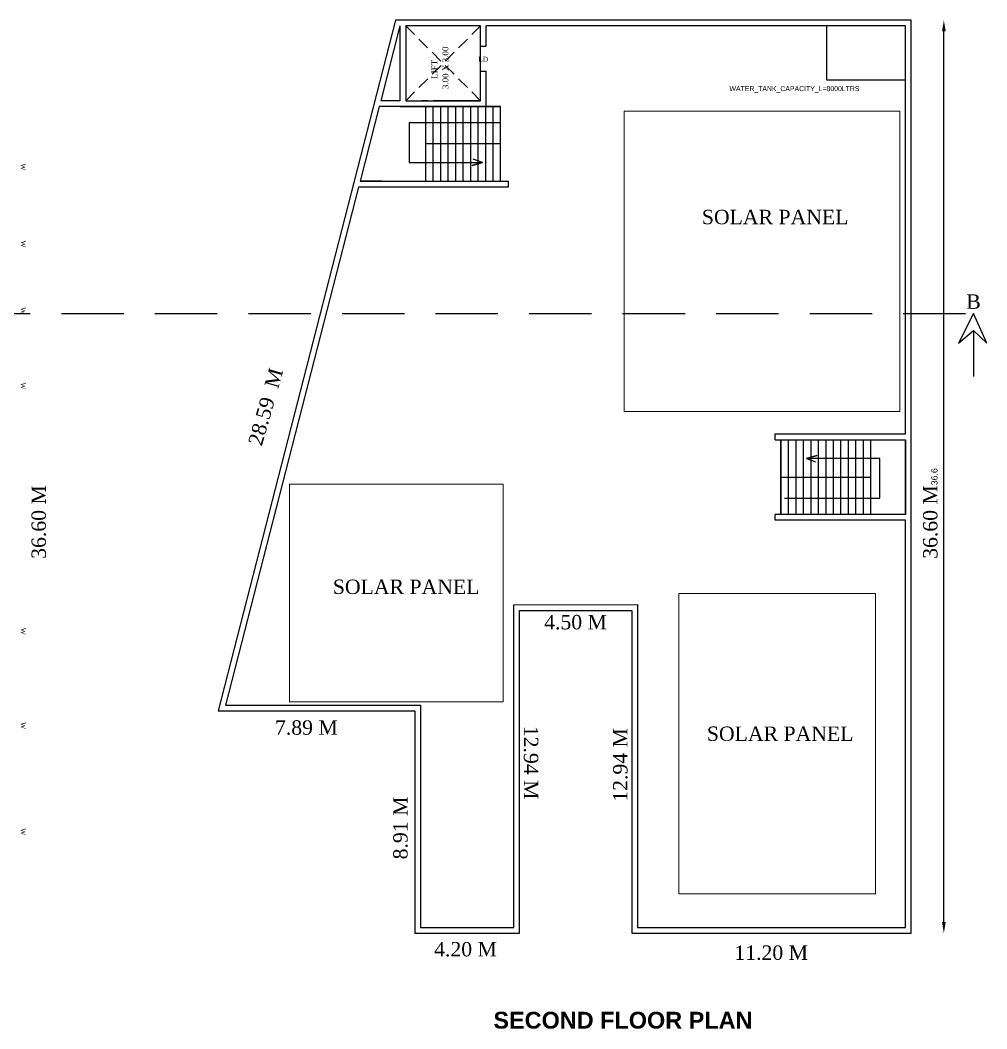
# Model space of a CAD drawing. Header units: metres. Extents: x -56 to 205, y -186 to -77.
# Drawn here: x 10.4 to 49.16, y -143.84 to -103.41 of the extents above; entities that cross this region are included whole.
import ezdxf

# ---------------------------------------------------------------- set-up
doc = ezdxf.new("R2010")
doc.units = ezdxf.units.M
doc.linetypes.add('HIDDEN', pattern=[0.375, 0.25, -0.125])
for name, color, linetype in [('0 @ 1', 7, 'Continuous'), ('BLK_1_FLR_4_ROOF_AREA', 2, 'Continuous'), ('WATER_TANK_CALCULATION', 150, 'Continuous')]:
    doc.layers.add(name, color=color, linetype=linetype)
doc.layers.add('SOLAR_PANEL', color=7, linetype='Continuous', lineweight=0)
doc.styles.add('ANAND', font='times.ttf')
doc.styles.add('ED', font='GOTHIC.TTF')
doc.styles.get("Standard").update_dxf_attribs({"font": 'arial.ttf', "height": 0.25})
doc.styles.add('style1', font='times.ttf', dxfattribs={"height": 0.5})
doc.dimstyles.new('ISO-25', dxfattribs={"dimtxt": 0.5, "dimasz": 0.45, "dimexe": 1.25, "dimexo": 0.625, "dimgap": 0.25, "dimtad": 1, "dimdsep": 46, "dimtxsty": 'Standard', "dimcen": 2.5, "dimse1": 1, "dimse2": 1, "dimadec": 0, "dimazin": 0, "dimtfac": 1, "dimtmove": 0, "dimatfit": 3, "dimfxl": 0, "dimarcsym": 0})

# ---------------------------------------------------------------- blocks, each defined once
blk = doc.blocks.new('*D21')
at = {"color": 0, "lineweight": -2}
blk.add_line((47.433, -139.559), (47.433, -103.859), dxfattribs=at)
at = {"color": 0}
for points in [[(47.358, -103.859), (47.508, -103.859), (47.433, -103.409)], [(47.358, -139.559), (47.508, -139.559), (47.433, -140.009)]]:
    blk.add_solid(points, dxfattribs=at)
at = {"layer": 'DEFPOINTS', "color": 0}
for p in [(46.125, -103.409), (47.433, -103.409), (46.125, -140.009)]:
    blk.add_point(p, dxfattribs=at)
at = {"color": 0, "insert": (47.055, -121.709), "char_height": 0.25, "attachment_point": 5, "rotation": 90}
blk.add_mtext('36.6', dxfattribs=at)

msp = doc.modelspace()

# ---------------------------------------------------------------- linework, layer by layer
at = {"color": 7}
for p, q in [((35.15541, -103.63899), (29.091, -103.63764)), ((24.80075, -106.86764), (24.02963, -109.86764)), ((29.66541, -106.86764), (24.80075, -106.86764)), ((29.66541, -109.86764), (29.66541, -106.86764)), ((29.66541, -107.51769), (26.0005, -107.51769)), ((26.0005, -107.51769), (26.0005, -109.11086)), ((29.66541, -108.36764), (26.66541, -108.36764)), ((26.0005, -109.11086), (28.93295, -109.11086)), ((28.93295, -109.11086), (28.52194, -109.23622)), ((28.52194, -109.23622), (28.93295, -109.11086)), ((28.93295, -109.11086), (28.56758, -108.97706)), ((24.02963, -109.86764), (29.96541, -109.86764)), ((24.92272, -109.86764), (24.02963, -109.86764)), ((29.96541, -109.86764), (29.96541, -110.09764)), ((29.96541, -110.09764), (23.97051, -110.09764)), ((40.66506, -120.22496), (45.89506, -120.22496)), ((40.89506, -123.22496), (40.89506, -120.22496)), ((45.89506, -120.22496), (45.89506, -123.22496)), ((41.92752, -120.98174), (42.33853, -120.85638)), ((42.33853, -120.85638), (41.92752, -120.98174)), ((44.85997, -120.98174), (41.92752, -120.98174)), ((41.92752, -120.98174), (42.29289, -121.11554)), ((44.85997, -122.57491), (44.85997, -120.98174)), ((40.89506, -121.72496), (44.49506, -121.72496)), ((41.04014, -122.57491), (44.85997, -122.57491)), ((45.89506, -123.22496), (40.66506, -123.22496))]:
    msp.add_line(p, q, dxfattribs=at)
at = {"color": 4}
for p, q in [((28.861, -104.44711), (29.091, -104.44711)), ((28.861, -105.44711), (29.091, -105.44711))]:
    msp.add_line(p, q, dxfattribs=at)
at = {"color": 7, "linetype": 'HIDDEN', "ltscale": 10}
msp.add_line((-55.44307, -115.17031), (48.62199, -115.17031), dxfattribs=at)
at = {"color": 7, "ltscale": 30}
msp.add_line((48.62199, -115.84815), (48.62199, -117.69233), dxfattribs=at)
at = {"color": 0}
msp.add_line((35.42506, -139.77942), (45.89506, -139.77942), dxfattribs=at)
at = {"color": 7}
for points in [[(25.631, -103.63764), (24.85987, -106.63764)], [(25.631, -103.63764), (25.631, -106.63764)], [(25.631, -103.63764), (25.631, -106.63764)], [(28.861, -104.44711), (28.861, -103.63764), (25.861, -103.63764), (25.861, -106.63764), (28.861, -106.63764), (28.861, -105.44711)], [(28.861, -104.44711), (28.861, -103.63764), (25.861, -103.63764), (25.861, -106.63764), (28.861, -106.63764), (28.861, -105.44711)], [(29.091, -104.44711), (29.091, -103.63764)], [(45.89506, -119.99496), (45.89506, -103.63764), (35.15541, -103.63899)], [(29.091, -106.86764), (29.091, -105.44711)], [(25.631, -106.63764), (24.85987, -106.63764)], [(26.73541, -106.63764), (26.50541, -106.63764)], [(28.861, -106.63764), (26.96541, -106.63764)], [(25.631, -106.86764), (29.091, -106.86764)], [(26.50541, -106.86764), (29.66541, -106.86764)], [(26.66541, -109.86764), (26.66541, -106.86764)], [(26.96541, -109.86764), (26.96541, -106.86764)], [(27.26541, -109.86764), (27.26541, -106.86764)], [(27.56541, -109.86764), (27.56541, -106.86764)], [(27.86541, -109.86764), (27.86541, -106.86764)], [(28.16541, -109.86764), (28.16541, -106.86764)], [(28.46541, -109.86764), (28.46541, -106.86764)], [(28.76541, -109.86764), (28.76541, -106.86764)], [(29.06541, -109.86764), (29.06541, -106.86764)], [(29.36541, -109.86764), (29.36541, -106.86764)], [(29.66541, -109.86764), (29.66541, -106.86764)], [(23.97051, -110.09764), (18.63182, -130.86732), (26.45684, -130.86732), (26.45684, -139.77942), (30.19541, -139.77942), (30.19541, -126.83903), (35.15541, -126.83781), (35.15541, -139.77942), (45.89506, -139.77942), (45.89506, -123.45496)], [(40.66506, -120.22496), (40.66506, -119.99496), (45.89506, -119.99496)], [(40.89506, -120.22496), (40.89506, -123.22496)], [(41.19506, -120.22496), (41.19506, -123.22496)], [(41.49506, -120.22496), (41.49506, -123.22496)], [(41.79506, -120.22496), (41.79506, -123.22496)], [(42.09506, -120.22496), (42.09506, -123.22496)], [(42.39506, -120.22496), (42.39506, -123.22496)], [(42.69506, -120.22496), (42.69506, -123.22496)], [(42.99506, -120.22496), (42.99506, -123.22496)], [(43.29506, -120.22496), (43.29506, -123.22496)], [(43.59506, -120.22496), (43.59506, -123.22496)], [(43.89506, -120.22496), (43.89506, -123.22496)], [(44.19506, -120.22496), (44.19506, -123.22496)], [(44.49506, -120.22496), (44.49506, -123.22496)], [(45.89506, -123.22496), (45.89506, -120.22496)], [(45.89506, -120.22496), (45.89506, -123.22496)], [(45.89506, -123.45496), (40.66506, -123.45496), (40.66506, -123.22496)]]:
    msp.add_lwpolyline(points, dxfattribs=at)
at = {"color": 0, "ltscale": 30}
msp.add_lwpolyline([(25.861, -106.63764), (28.861, -106.63764), (28.861, -103.63764), (25.861, -103.63764)], close=True, dxfattribs=at)
at = {"color": 4, "linetype": 'HIDDEN', "ltscale": 2}
for points in [[(25.861, -106.63764), (28.861, -103.63764)], [(28.861, -106.63764), (25.861, -103.63764)]]:
    msp.add_lwpolyline(points, dxfattribs=at)
at = {"color": 7, "ltscale": 30}
msp.add_lwpolyline([(48.62199, -115.17031), (48.02446, -116.35319), (48.62199, -115.84815), (49.15533, -116.35319), (48.62199, -115.17031)], dxfattribs=at)
at = {"layer": 'BLK_1_FLR_4_ROOF_AREA', "color": 54}
msp.add_lwpolyline([(46.12506, -103.40764), (25.45264, -103.40764), (18.33522, -131.09732), (26.22684, -131.09732), (26.22684, -140.00942), (30.42541, -140.00942), (30.42541, -127.06897), (34.92541, -127.06787), (34.92541, -140.00942), (46.12506, -140.00942)], close=True, dxfattribs=at)
at = {"layer": 'SOLAR_PANEL', "color": 3, "ltscale": 30}
for points in [[(34.621, -107.04961), (45.67415, -107.04961), (45.67415, -119.09577), (34.621, -119.09577)], [(21.19706, -122.00198), (29.76944, -122.00198), (29.76944, -130.73579), (21.19706, -130.73579)], [(36.80413, -126.39109), (44.68615, -126.39109), (44.68615, -138.42648), (36.80413, -138.42648)]]:
    msp.add_lwpolyline(points, close=True, dxfattribs=at)
at = {"layer": 'WATER_TANK_CALCULATION', "color": 150}
msp.add_lwpolyline([(45.89506, -103.63764), (42.73006, -103.63764), (42.73006, -105.80264), (45.89506, -105.80264)], close=True, dxfattribs=at)

# ---------------------------------------------------------------- texts
at = {"color": 7, "linetype": 'ByBlock', "lineweight": -2, "style": 'ANAND'}
msp.add_text('3.00 X 3.00', height=0.2393178, rotation=90.002385, dxfattribs=at).set_placement((27.57041, -106.17424))
at = {"color": 0, "linetype": 'ByBlock', "lineweight": -2, "style": 'ANAND'}
for s, rotation, p in [('LD', 0.002385, (28.75822, -105.07505)), ('W', 269.890235, (10.4286, -109.14551)), ('W', 269.890235, (10.4286, -112.23885)), ('W', 269.890235, (10.4286, -114.90761)), ('W', 269.890235, (10.4286, -117.92856)), ('W', 269.890235, (10.4286, -127.76209)), ('W', 269.890235, (10.4286, -131.54263)), ('W', 269.890235, (10.4286, -135.79509))]:
    msp.add_text(s, height=0.2, rotation=rotation, dxfattribs=at).set_placement(p)
at = {"color": 0, "style": 'style1'}
for s, height, p in [('SOLAR PANEL', 0.5766558, (37.73091, -111.58638)), ('B', 0.57666, (48.33259, -114.97832)), ('SOLAR PANEL', 0.5766558, (22.93793, -126.40969)), ('4.50 M', 0.576656, (31.4091, -127.82768)), ('7.89 M', 0.576656, (20.6181, -132.05161)), ('SOLAR PANEL', 0.5766558, (37.93219, -132.29951)), ('4.20 M', 0.576656, (26.99872, -140.93953)), ('11.20 M', 0.576656, (39.03356, -141.07696))]:
    msp.add_text(s, height=height, dxfattribs=at).set_placement(p)
for s, rotation, p in [('28.59  M', 74.141503, (20.08728, -120.5073)), ('36.60 M', 90, (11.43598, -125.00179)), ('36.60 M', 90, (47.17509, -125.00179)), ('12.94 M', 270, (30.59899, -131.69351)), ('12.94 M', 90, (34.74912, -134.73883)), ('8.91 M', 90, (25.93472, -137.04979))]:
    msp.add_text(s, height=0.576656, rotation=rotation, dxfattribs=at).set_placement(p)
at = {"color": 7, "linetype": 'ByBlock', "lineweight": -2, "insert": (27.12994, -105.75868), "char_height": 0.239318, "attachment_point": 7, "rotation": 90.002385, "style": 'ANAND'}
msp.add_mtext('LIFT', dxfattribs=at)
at = {"layer": '0 @ 1', "color": 7, "lineweight": 30, "insert": (29.37582, -143.16016), "char_height": 0.672382, "width": 10.8293034, "attachment_point": 1}
msp.add_mtext('{\\fArial|b1|i0|c0|p34;SECOND FLOOR PLAN}', dxfattribs=at)
at = {"layer": 'WATER_TANK_CALCULATION', "color": 150, "linetype": 'ByBlock', "lineweight": 30, "insert": (38.83865, -106.05259), "char_height": 0.2, "attachment_point": 1, "style": 'ED'}
msp.add_mtext_dynamic_manual_height_columns('WATER_TANK_CAPACITY_L=8000LTRS', width=4.9205881, gutter_width=1.26894, heights=[0], dxfattribs=at)

# ---------------------------------------------------------------- dimensions: what is measured, and where the dimension line sits
at = {"color": 7}
dim = msp.add_aligned_dim(p1=(46.12506, -140.00942), p2=(46.12506, -103.40942), distance=-1.30779, dimstyle='ISO-25', dxfattribs=at)
dim.commit()
dim.dimension.update_dxf_attribs({"geometry": '*D21', "text_midpoint": (47.05512, -121.70942)})

doc.saveas('drawing.dxf')
